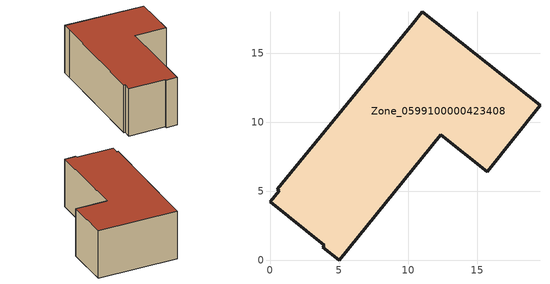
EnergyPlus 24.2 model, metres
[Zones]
Zone_0599100000423408
 floor ground (C_G): 3.82,0.96 3.94,1.1 0,4.24 0.66,5.06 0.51,5.16 10.3,17.1 11.02,18 19.52,11.21 15.7,6.42 12.34,9.1 5.02,0 z0
 wall outside (C_F): 3.94,1.1 3.82,0.96 5.02,0 12.34,9.1 15.7,6.42 19.52,11.21 11.02,18 10.3,17.1 0.51,5.16 0.66,5.06 0,4.24 3.94,1.1 z0:6.72
 roof outside (C_R): 0.66,5.06 0,4.24 3.94,1.1 3.82,0.96 5.02,0 12.34,9.1 15.7,6.42 19.52,11.21 11.02,18 10.3,17.1 0.51,5.16 z6.72
[BUILDING]
Pand.0599100000423408: North Axis=0; Terrain=City; Loads Convergence Tolerance Value=0.04; Temperature Convergence Tolerance Value=0.4; Solar Distribution=FullExterior; Maximum Number of Warmup Days=25; Minimum Number of Warmup Days=1
[Site:Location]
Rotterdam.The.Hague.AP_ZH_NLD Design_Conditions: Latitude=51.96; Longitude=4.45; Time Zone=1; Elevation=-4.5
[SITE:GROUNDTEMPERATURE:BUILDINGSURFACE]
18, 18, 18, 18, 18, 18, 18, 18, 18, 18, 18, 18
[MATERIAL] Thermal Absorptance=0.9; Solar Absorptance=0.7; Visible Absorptance=0.7
Name | Roughness | Thickness | Conductivity | Density | Specific Heat
G.D.1992-2005 | MediumSmooth | 0.15 | 0.06 | 540 | 1210
F.D.1992-2005 | Rough | 0.3 | 0.12 | 1920 | 840
R.D.1992-2005 | MediumRough | 0.2 | 0.08 | 1500 | 1000
[CONSTRUCTION]
C_G: G.D.1992-2005
C_F: F.D.1992-2005
C_R: R.D.1992-2005
[ZONE]
Zone_0599100000423408: Type=1; Multiplier=1; Ceiling Height=Autocalculate; Volume=Autocalculate; Floor Area=autocalculate; Part of Total Floor Area=Yes
[ZONEINFILTRATION:DESIGNFLOWRATE]
Infil_Zone_0599100000423408: Zone or ZoneList or Space or SpaceList=Zone_0599100000423408; Schedule=AlwaysOn; Design Flow Rate Calculation Method=Flow/Area; Flow Rate per Floor Area=0.0021; Constant Term Coefficient=1; Temperature Term Coefficient=0; Velocity Term Coefficient=0; Velocity Squared Term Coefficient=0
[HVACTEMPLATE:ZONE:IDEALLOADSAIRSYSTEM]
Zone_0599100000423408: Maximum Heating Supply Air Temperature=50; Minimum Cooling Supply Air Temperature=13; Maximum Heating Supply Air Humidity Ratio=0.0156; Minimum Cooling Supply Air Humidity Ratio=0.0077; Heating Limit=NoLimit; Cooling Limit=NoLimit; Dehumidification Control Type=ConstantSensibleHeatRatio; Cooling Sensible Heat Ratio=0.7; Dehumidification Setpoint=60; Humidification Control Type=None; Humidification Setpoint=30; Outdoor Air Method=None; Outdoor Air Flow Rate per Person=0.00944; Outdoor Air Flow Rate per Zone Floor Area=0; Outdoor Air Flow Rate per Zone=0; Demand Controlled Ventilation Type=None; Outdoor Air Economizer Type=NoEconomizer; Heat Recovery Type=None; Sensible Heat Recovery Effectiveness=0.7; Latent Heat Recovery Effectiveness=0.65
[ZONECONTROL:THERMOSTAT]
ThermostatControl_Zone_0599100000423408: Zone or ZoneList=Zone_0599100000423408; Control Type Schedule=DualSetpointControlType; Control 1=Thermostat_Zone_0599100000423408; Temperature Difference Between Cutout And Setpoint=0
[THERMOSTATSETPOINT:DUALSETPOINT]
Thermostat_Zone_0599100000423408: Heating Setpoint Temperature Schedule=HeatingSetpoint_Zone_0599100000423408; Cooling Setpoint Temperature Schedule=CoolingSetpoint_Zone_0599100000423408
[SCHEDULE:COMPACT]
HeatingSetpoint_Zone_0599100000423408: Through: 12/31, For: AllDays, Until: 24:00, 21
CoolingSetpoint_Zone_0599100000423408: Through: 12/31, For: AllDays, Until: 24:00, 24
DualSetpointControlType: Through: 12/31, For: AllDays, Until: 24:00, 4
AlwaysOn: Through: 12/31, For: AllDays, Until: 24:00, 1
